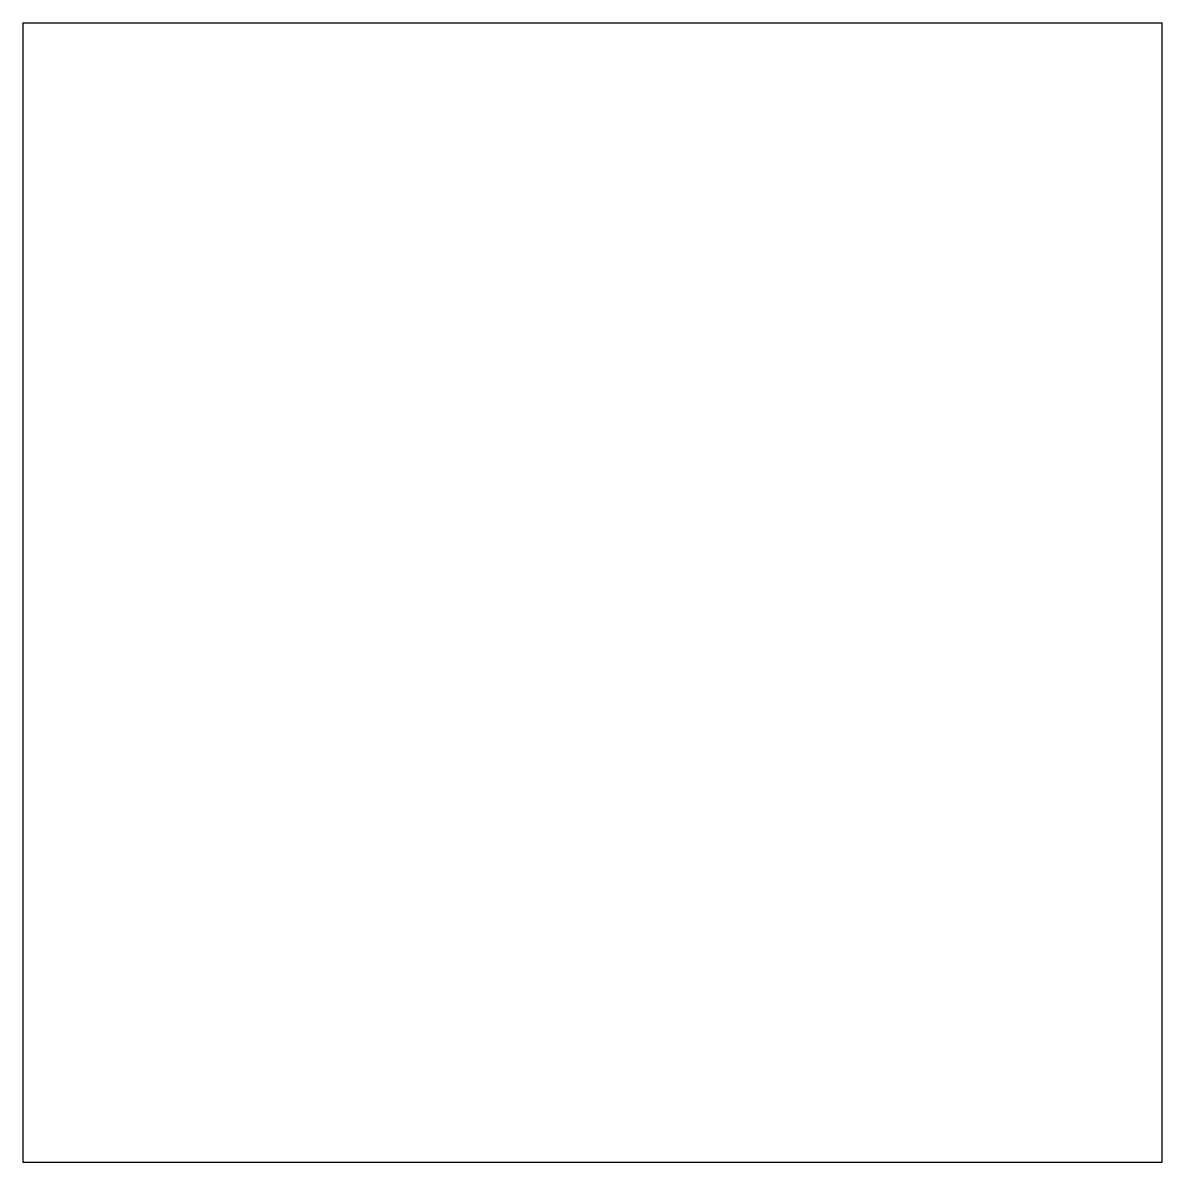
# Model space of a CAD drawing. Header units: metres. Extents: x -0.5 to 0.5, y -0.5 to 0.5.
import ezdxf

# ---------------------------------------------------------------- set-up
doc = ezdxf.new("R2010")
doc.units = ezdxf.units.M
doc.layers.add('EXPORT-PERFIL', color=7, linetype='CONTINUOUS')

msp = doc.modelspace()

# ---------------------------------------------------------------- linework, layer by layer
at = {"layer": 'EXPORT-PERFIL'}
for p, q in [((-0.5, 0.5), (0.5, 0.5)), ((-0.5, 0.5), (-0.5, -0.5)), ((0.5, -0.5), (0.5, 0.5)), ((-0.5, -0.5), (0.5, -0.5))]:
    msp.add_line(p, q, dxfattribs=at)

doc.saveas('drawing.dxf')
